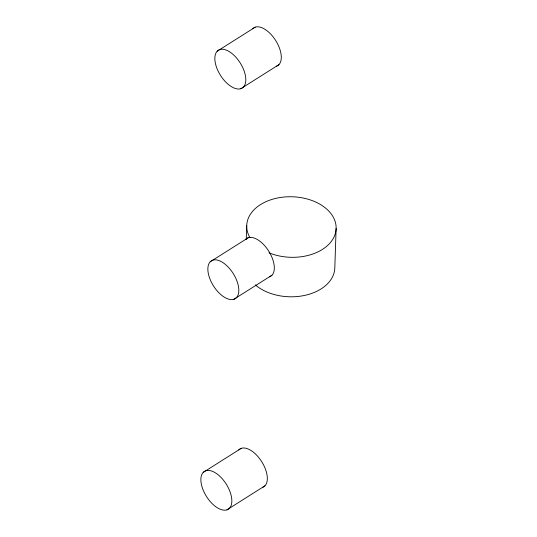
<?xml version="1.0" encoding="UTF-8"?>
<svg xmlns="http://www.w3.org/2000/svg" width="537" height="537" viewBox="0 0 537 537"><rect width="100%" height="100%" fill="white"/><g stroke="black" fill="none" stroke-linecap="round" stroke-linejoin="round"><path stroke-width="0.81" d="M246.255 239.583L246.718 225.6M336.122 228.46L334.813 267.95A44.725 30.273 1.9 0 1 304.533 295.437A44.725 30.273 1.9 0 1 255.276 284.878M217.196 51.196L255.256 27.145M240.885 88.679A22.366 11.66 57.7 0 0 234.857 56.13A22.366 11.66 57.7 0 0 215.236 62.561A22.366 11.66 57.7 0 0 240.885 88.679L278.945 64.628M210.209 261.781L248.269 237.73M233.897 299.27A22.366 11.66 57.7 0 0 227.869 266.721A22.366 11.66 57.7 0 0 208.249 273.145A22.366 11.66 57.7 0 0 233.897 299.27L271.964 275.219M203.221 472.372L241.288 448.321M226.909 509.855A22.366 11.66 57.7 0 0 220.888 477.306A22.366 11.66 57.7 0 0 201.261 483.736A22.366 11.66 57.7 0 0 226.909 509.855L264.976 485.804M238.71 449.946A22.366 11.66 57.7 0 1 261.7 461.645A22.366 11.66 57.7 0 1 262.405 487.435M252.685 28.77A22.366 11.66 57.7 0 1 275.669 40.47A22.366 11.66 57.7 0 1 276.374 66.259M249.967 237.629A44.725 30.273 1.9 0 1 287.819 196.784A44.725 30.273 1.9 0 1 335.034 234.494A44.725 30.273 1.9 0 1 268.983 252.82M245.698 239.361A22.366 11.66 57.7 0 1 268.688 251.054A22.366 11.66 57.7 0 1 269.386 276.844"/></g></svg>
